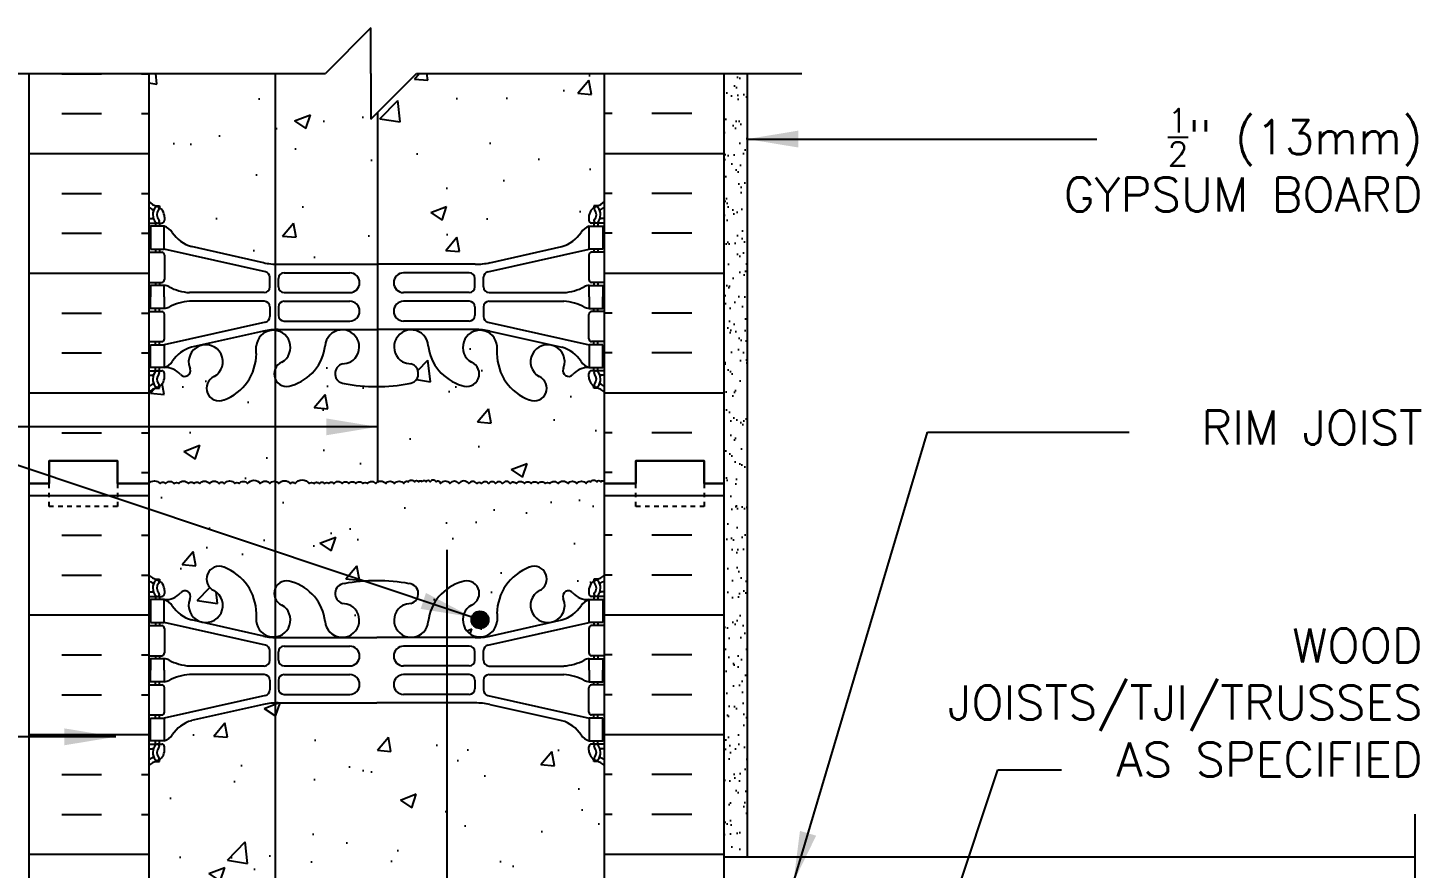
# Model space of a CAD drawing. Header units: inches. Extents: x 94.5 to 143.2, y -16.2 to 57.2.
# Drawn here: x 111.73 to 142.3, y 38.78 to 57.21 of the extents above; entities that cross this region are included whole.
import ezdxf

# ---------------------------------------------------------------- set-up
doc = ezdxf.new("R2010")
doc.units = ezdxf.units.IN
doc.header["$LTSCALE"] = 0.5
doc.header["$MEASUREMENT"] = 0
doc.linetypes.add('DASHED2', pattern=[0.375, 0.25, -0.125])
for name, color, linetype in [('HATCH', 12, 'Continuous'), ('line25', 2, 'Continuous'), ('LINE3', 3, 'Continuous'), ('LINE50', 5, 'Continuous'), ('LINE9', 9, 'Continuous'), ('TEXT', 4, 'Continuous'), ('Web_Edge', 9, 'Continuous')]:
    doc.layers.add(name, color=color, linetype=linetype)
doc.styles.add('DIM', font='romans.shx', dxfattribs={"width": 0.7})
doc.styles.add('ROMANS', font='romans.shx', dxfattribs={"height": 1.125})
doc.dimstyles.new('ext_12', dxfattribs={"dimscale": 12, "dimtxt": 0.09375, "dimasz": 0.09375, "dimexe": 0.09375, "dimexo": 0.0625, "dimgap": 0.0625, "dimtad": 1, "dimdec": 1, "dimzin": 3, "dimdsep": 46, "dimlunit": 4, "dimtxsty": 'DIM', "dimcen": 0.09, "dimdle": 0.09375, "dimclrt": 4, "dimadec": 0, "dimazin": 0, "dimtfac": 1, "dimtdec": 1, "dimtmove": 2, "dimatfit": 3, "dimfxl": 1, "dimfrac": 2, "dimtolj": 1, "dimtzin": 0, "dimarcsym": 0})

msp = doc.modelspace()

# ---------------------------------------------------------------- hatches: boundary and pattern name
at = {"layer": 'HATCH'}
h = msp.add_hatch(dxfattribs=at)
h.set_pattern_fill('AR-CONC', color=256, scale=0.5)
h.paths.add_polyline_path([(124.382, 56.213), (120.257, 56.213), (119.399, 55.355), (119.399, 52.025), (121.54, 52.025, 0.054974), (121.866, 52.061), (123.447, 52.414, 0.17445), (123.855, 52.71, -0.168672), (124.041, 52.859), (124.146, 52.859), (124.146, 52.929), (124.098, 52.929, -0.414214), (124.036, 52.992), (124.036, 53.059, -0.249069), (124.146, 53.266), (124.146, 53.308), (124.236, 53.308, 0.08841), (124.382, 53.405)])
h.paths.add_polyline_path([(119.399, 55.355), (119.257, 55.213), (119.257, 56.213), (119.257, 57.213), (118.257, 56.213), (117.152, 56.213), (117.152, 52.027, 0.011992), (117.224, 52.025), (119.399, 52.025)])
h.paths.add_polyline_path([(117.152, 56.213), (114.382, 56.213), (114.382, 53.405, 0.088416), (114.528, 53.308), (114.618, 53.308), (114.618, 53.266, -0.249069), (114.728, 53.059), (114.728, 52.992, -0.414214), (114.665, 52.929), (114.618, 52.929), (114.618, 52.859), (114.723, 52.859, -0.168672), (114.909, 52.71, 0.17445), (115.316, 52.414), (116.897, 52.061, 0.042954), (117.152, 52.027)])
h.paths.add_polyline_path([(117.152, 49.519, -0.193998), (117.152, 49.726), (117.152, 50.576, 0.421502), (116.741, 50.231), (116.741, 50.085, -0.316114), (116.032, 49.05, -1), (115.819, 49.561, 2.155404), (115.28, 49.755), (115.292, 49.734, -0.834375), (115.08, 49.608, 0.23174), (114.723, 49.759), (114.618, 49.759), (114.618, 49.689), (114.665, 49.689, -0.414214), (114.728, 49.627), (114.728, 49.559, -0.249069), (114.618, 49.352), (114.618, 49.31), (114.528, 49.31, 0.088416), (114.382, 49.213), (114.382, 47.213, -0.484838), (114.63, 47.213, -0.520567), (114.751, 47.213, -0.520567), (114.935, 47.213, -0.520567), (115.04, 47.213, -0.520567), (115.25, 47.213, -0.520567), (115.375, 47.213, -0.520567), (115.501, 47.213, -0.520567), (115.711, 47.213, -0.520567), (115.921, 47.213, -0.520567), (116.042, 47.213, -0.520567), (116.267, 47.213, -0.520567), (116.362, 47.213, -0.520567), (116.551, 47.213, -0.520567), (116.829, 47.213, -0.520567), (117.039, 47.213, -0.274273), (117.152, 47.264)])
h.paths.add_polyline_path([(124.382, 49.213, 0.08841), (124.236, 49.31), (124.146, 49.31), (124.146, 49.352, -0.249069), (124.036, 49.559), (124.036, 49.627, -0.414214), (124.098, 49.689), (124.146, 49.689), (124.146, 49.759), (124.041, 49.759, 0.231736), (123.683, 49.608, -0.8344), (123.471, 49.734), (123.483, 49.755, 2.155404), (122.944, 49.561, -1), (122.731, 49.05, -0.311223), (122.022, 50.066), (122.022, 50.231, 1.661382), (121.461, 49.878, -1), (121.248, 49.367, -0.307094), (120.509, 50.262, 1.604516), (119.95, 49.886, 0.055617), (120.13, 49.841, -0.843243), (120.095, 49.408, -0.046405), (119.399, 49.344), (119.399, 47.25, -0.398102), (119.58, 47.213, -0.520567), (119.774, 47.213, -0.520567), (119.979, 47.213, -0.520567), (120.078, 47.255, -0.520567), (120.209, 47.255, -0.520567), (120.299, 47.255, -0.520567), (120.382, 47.255, -0.520567), (120.465, 47.255, -0.520567), (120.554, 47.255, -0.520567), (120.685, 47.255, -0.520567), (120.785, 47.213, -0.520567), (120.989, 47.213, -0.520567), (121.183, 47.213, -0.520567), (121.404, 47.213, -0.520567), (121.582, 47.213, -0.520567), (121.682, 47.213, -0.520567), (121.839, 47.213, -0.520567), (121.991, 47.213, -0.520567), (122.138, 47.213, -0.520567), (122.317, 47.213, -0.272614), (122.382, 47.243, -0.272614), (122.447, 47.213, -0.520567), (122.625, 47.213, -0.520567), (122.772, 47.213, -0.520567), (122.924, 47.213, -0.520567), (123.081, 47.213, -0.520567), (123.181, 47.213, -0.520567), (123.36, 47.213, -0.520567), (123.58, 47.213, -0.520567), (123.774, 47.213, -0.520567), (123.979, 47.213, -0.520567), (124.078, 47.255, -0.520567), (124.209, 47.255, -0.520567), (124.299, 47.255, -0.520567), (124.382, 47.255)])
h.paths.add_polyline_path([(119.399, 49.344, -0.048684), (118.668, 49.408, -0.843243), (118.633, 49.841, 0.055617), (118.813, 49.886, 1.604516), (118.254, 50.262, -0.307094), (117.515, 49.367, -0.417911), (117.152, 49.519), (117.152, 47.264, -0.215522), (117.238, 47.213, -0.520567), (117.485, 47.213, -0.520567), (117.595, 47.213, -0.520567), (117.901, 47.213, -0.520567), (118.006, 47.213, -0.520567), (118.121, 47.213, -0.520567), (118.242, 47.213, -0.520567), (118.331, 47.213, -0.520567), (118.447, 47.213, -0.520567), (118.625, 47.213, -0.520567), (118.772, 47.213, -0.520567), (118.924, 47.213, -0.520567), (119.081, 47.213, -0.520567), (119.181, 47.213, -0.520567), (119.36, 47.213, -0.101442), (119.399, 47.25)])
h = msp.add_hatch(dxfattribs=at)
h.set_pattern_fill('INSUL', color=256, scale=7, style=0)
h.set_pattern_definition([(0, (-2811.78, -349.7963), (0, 2.625), []), (0, (-2811.78, -348.9213), (0, 2.625), [0.875, -0.875]), (0, (-2811.78, -348.0463), (0, 2.625), [0.875, -0.875])])
h.paths.add_polyline_path([(114.382, 56.213), (111.757, 56.213), (111.757, 47.213), (112.194, 47.213), (112.194, 47.713), (113.694, 47.713), (113.694, 47.213), (114.382, 47.213)])
h = msp.add_hatch(dxfattribs=at)
h.set_pattern_fill('INSUL', color=256, scale=7, style=0)
h.set_pattern_definition([(180, (3050.5432, -349.7963), (0, 2.625), []), (180, (3050.5432, -348.9213), (0, 2.625), [0.875, -0.875]), (180, (3050.5432, -348.0463), (0, 2.625), [0.875, -0.875])])
h.paths.add_polyline_path([(127.007, 56.213), (124.382, 56.213), (124.382, 47.213), (125.069, 47.213), (125.069, 47.713), (126.569, 47.713), (126.569, 47.213), (127.007, 47.213)])
h = msp.add_hatch(dxfattribs=at)
h.set_pattern_fill('AR-SAND', color=256, scale=0.25, style=0)
h.set_pattern_definition([(37.5, (69.70558, 9.959), (-0.0157483, 0.481706), [0, -0.38, 0, -0.425, 0, -0.40625]), (7.5, (69.7056, 9.959), (0.442444, 0.7055365), [0, -0.205, 0, -0.3425, 0, -0.13125]), (327.5, (69.39808, 9.959), (0.7785355, 0.0014148), [0, -0.125, 0, -0.45, 0, -0.5875]), (317.5, (69.3981, 9.959), (0.7515317, 0.219419), [0, -0.0625, 0, -0.295, 0, -0.3375])])
h.paths.add_polyline_path([(127.507, 56.213), (127.007, 56.213), (127.007, 39.026), (127.507, 39.026)])
h = msp.add_hatch(dxfattribs=at)
h.set_pattern_fill('INSUL', color=256, scale=7, style=0)
h.set_pattern_definition([(0, (-2811.78, -367.7963), (0, 2.625), []), (0, (-2811.78, -366.9213), (0, 2.625), [0.875, -0.875]), (0, (-2811.78, -366.0463), (0, 2.625), [0.875, -0.875])])
h.paths.add_polyline_path([(111.757, 29.213), (112.194, 29.213), (112.194, 29.713), (113.694, 29.713), (113.694, 29.213), (114.382, 29.213), (114.382, 47.213), (113.694, 47.213), (113.694, 47.713), (112.194, 47.713), (112.194, 47.213), (111.757, 47.213)])
h = msp.add_hatch(dxfattribs=at)
h.set_pattern_fill('INSUL', color=256, scale=7, style=0)
h.set_pattern_definition([(180, (3050.5432, -367.7963), (0, 2.625), []), (180, (3050.5432, -366.9213), (0, 2.625), [0.875, -0.875]), (180, (3050.5432, -366.0463), (0, 2.625), [0.875, -0.875])])
h.paths.add_polyline_path([(124.382, 37.213), (127.007, 37.213), (127.007, 47.213), (126.569, 47.213), (126.569, 47.713), (125.069, 47.713), (125.069, 47.213), (124.382, 47.213)])
h = msp.add_hatch(dxfattribs=at)
h.set_pattern_fill('AR-CONC', color=256, scale=0.5)
h.paths.add_polyline_path([(117.152, 47.264, 0.274273), (117.039, 47.213, 0.520567), (116.829, 47.213, 0.520567), (116.551, 47.213, 0.520567), (116.362, 47.213, 0.520567), (116.267, 47.213, 0.520567), (116.042, 47.213, 0.520567), (115.921, 47.213, 0.520567), (115.711, 47.213, 0.520567), (115.501, 47.213, 0.520567), (115.375, 47.213, 0.520567), (115.25, 47.213, 0.520567), (115.04, 47.213, 0.520567), (114.935, 47.213, 0.520567), (114.751, 47.213, 0.520567), (114.63, 47.213, 0.484838), (114.382, 47.213), (114.382, 45.213, 0.088416), (114.528, 45.116), (114.618, 45.116), (114.618, 45.074, -0.249069), (114.728, 44.867), (114.728, 44.8, -0.414214), (114.665, 44.737), (114.618, 44.737), (114.618, 44.667), (114.723, 44.667, 0.231736), (115.08, 44.818, -0.8344), (115.292, 44.692), (115.28, 44.671, 2.155404), (115.819, 44.866, -1), (116.032, 45.377, -0.311223), (116.741, 44.361), (116.741, 44.196, 0.421502), (117.152, 43.85), (117.152, 44.7, -0.193998), (117.152, 44.908)])
h.paths.add_polyline_path([(124.382, 47.213), (124.382, 47.255, 0.520567), (124.299, 47.255, 0.520567), (124.209, 47.255, 0.520567), (124.078, 47.255, 0.520567), (123.979, 47.213, 0.520567), (123.774, 47.213, 0.520567), (123.58, 47.213, 0.520567), (123.36, 47.213, 0.520567), (123.181, 47.213, 0.520567), (123.081, 47.213, 0.520567), (122.924, 47.213, 0.520567), (122.772, 47.213, 0.520567), (122.625, 47.213, 0.520567), (122.447, 47.213, 0.272614), (122.382, 47.243, 0.272614), (122.317, 47.213, 0.520567), (122.138, 47.213, 0.520567), (121.991, 47.213, 0.520567), (121.839, 47.213, 0.520567), (121.682, 47.213, 0.520567), (121.582, 47.213, 0.520567), (121.404, 47.213, 0.520567), (121.183, 47.213, 0.520567), (120.989, 47.213, 0.520567), (120.785, 47.213, 0.520567), (120.685, 47.255, 0.520567), (120.554, 47.255, 0.520567), (120.465, 47.255, 0.520567), (120.382, 47.255, 0.520567), (120.299, 47.255, 0.520567), (120.209, 47.255, 0.520567), (120.078, 47.255, 0.520567), (119.979, 47.213, 0.520567), (119.774, 47.213, 0.520567), (119.58, 47.213, 0.520567), (119.36, 47.213, 0.520567), (119.181, 47.213, 0.520567), (119.081, 47.213, 0.520567), (118.924, 47.213, 0.520567), (118.772, 47.213, 0.520567), (118.625, 47.213, 0.520567), (118.447, 47.213, 0.520567), (118.331, 47.213, 0.520567), (118.242, 47.213, 0.520567), (118.121, 47.213, 0.520567), (118.006, 47.213, 0.520567), (117.901, 47.213, 0.520567), (117.595, 47.213, 0.520567), (117.485, 47.213, 0.520567), (117.238, 47.213, 0.215522), (117.152, 47.264), (117.152, 44.908, -0.417911), (117.515, 45.06, -0.307094), (118.254, 44.164, 1.604516), (118.813, 44.54, 0.055617), (118.633, 44.586, -0.843243), (118.668, 45.018, -0.047544), (119.382, 45.083, -0.047544), (120.095, 45.018, -0.843243), (120.13, 44.586, 0.055617), (119.95, 44.54, 1.604516), (120.509, 44.164, -0.307094), (121.248, 45.06, -1), (121.461, 44.548, 1.661382), (122.022, 44.196), (122.022, 44.341, -0.316114), (122.731, 45.377, -1), (122.944, 44.866, 2.155404), (123.483, 44.671), (123.471, 44.692, -0.834375), (123.683, 44.818, 0.23174), (124.041, 44.667), (124.146, 44.667), (124.146, 44.737), (124.098, 44.737, -0.414214), (124.036, 44.8), (124.036, 44.867, -0.249069), (124.146, 45.074), (124.146, 45.116), (124.236, 45.116, 0.08841), (124.382, 45.213)])
h.paths.add_polyline_path([(121.836, 44.223, -1), (121.461, 44.223, -1)], flags=16)
h.paths.add_polyline_path([(117.152, 42.4, 0.042954), (116.897, 42.365), (115.316, 42.012, 0.17445), (114.909, 41.717, -0.168672), (114.723, 41.567), (114.618, 41.567), (114.618, 41.497), (114.665, 41.497, -0.414214), (114.728, 41.435), (114.728, 41.367, -0.249069), (114.618, 41.16), (114.618, 41.118), (114.528, 41.118, 0.088416), (114.382, 41.021), (114.382, 35.405, 0.088416), (114.528, 35.308), (114.618, 35.308), (114.618, 35.266, -0.249069), (114.728, 35.059), (114.728, 34.992, -0.414214), (114.665, 34.929), (114.618, 34.929), (114.618, 34.859), (114.723, 34.859, -0.168672), (114.909, 34.71, 0.17445), (115.316, 34.414), (116.897, 34.061, 0.042954), (117.152, 34.027)])
h.paths.add_polyline_path([(120.922, 42.401), (119.382, 42.401), (117.224, 42.401, 0.011992), (117.152, 42.4), (117.152, 34.027, 0.011992), (117.224, 34.025), (119.382, 34.025), (120.922, 34.025), (120.922, 35.088), (120.922, 37.213)])
h.paths.add_polyline_path([(124.382, 41.021, 0.08841), (124.236, 41.118), (124.146, 41.118), (124.146, 41.16, -0.249069), (124.036, 41.367), (124.036, 41.435, -0.414214), (124.098, 41.497), (124.146, 41.497), (124.146, 41.567), (124.041, 41.567, -0.168672), (123.855, 41.717, 0.17445), (123.447, 42.012), (121.866, 42.365, 0.054974), (121.54, 42.401), (120.922, 42.401), (120.922, 37.213), (120.922, 35.088), (120.922, 34.025), (121.54, 34.025, 0.054974), (121.866, 34.061), (123.447, 34.414, 0.17445), (123.855, 34.71, -0.168672), (124.041, 34.859), (124.146, 34.859), (124.146, 34.929), (124.098, 34.929, -0.414214), (124.036, 34.992), (124.036, 35.059, -0.028911), (124.037, 35.088), (121.507, 35.088), (121.007, 35.588), (121.007, 36.713), (121.507, 37.213), (124.382, 37.213)])
h.paths.add_polyline_path([(120.922, 31.529, -0.212789), (120.509, 32.262, 1.604516), (119.95, 31.886, 0.055617), (120.13, 31.841, -0.843243), (120.095, 31.408, -0.047544), (119.382, 31.344, -0.047544), (118.668, 31.408, -0.843243), (118.633, 31.841, 0.055617), (118.813, 31.886, 1.604516), (118.254, 32.262, -0.307094), (117.515, 31.367, -0.665895), (117.152, 31.726), (117.152, 32.576, 0.421502), (116.741, 32.231), (116.741, 32.085, -0.316114), (116.032, 31.05, -1), (115.819, 31.561, 2.155404), (115.28, 31.755), (115.292, 31.734, -0.834375), (115.08, 31.608, 0.23174), (114.723, 31.759), (114.618, 31.759), (114.618, 31.689), (114.665, 31.689, -0.414214), (114.728, 31.627), (114.728, 31.559, -0.249069), (114.618, 31.352), (114.618, 31.31), (114.528, 31.31, 0.088416), (114.382, 31.213), (114.382, 29.213), (114.382, 27.213, 0.088416), (114.528, 27.116), (114.618, 27.116), (114.618, 27.074, -0.249069), (114.728, 26.867), (114.728, 26.8, -0.414214), (114.665, 26.737), (114.618, 26.737), (114.618, 26.667), (114.723, 26.667, 0.231736), (115.08, 26.818, -0.8344), (115.292, 26.692), (115.28, 26.671, 2.155404), (115.819, 26.866, -1), (116.032, 27.377, -0.311223), (116.741, 26.361), (116.741, 26.196, 1.661382), (117.302, 26.548, -1), (117.515, 27.06, -0.307094), (118.254, 26.164, 1.604516), (118.813, 26.54, 0.055617), (118.633, 26.586, -0.843243), (118.668, 27.018, -0.047544), (119.382, 27.083, -0.047544), (120.095, 27.018, -0.843243), (120.13, 26.586, 0.055617), (119.95, 26.54, 1.604516), (120.509, 26.164, -0.212789), (120.922, 26.898)])
h.paths.add_polyline_path([(120.328, 26.219, -1), (119.953, 26.219, -1)], flags=16)
h.paths.add_polyline_path([(124.382, 29.213), (121.507, 29.213), (121.007, 29.713), (121.007, 30.838), (121.507, 31.338), (122.305, 31.338, -0.184932), (122.022, 32.066), (122.022, 32.231, 1.661382), (121.461, 31.878, -1), (121.248, 31.367, -0.08852), (120.922, 31.529), (120.922, 26.898, -0.08852), (121.248, 27.06, -1), (121.461, 26.548, 1.661382), (122.022, 26.196), (122.022, 26.341, -0.316114), (122.731, 27.377, -1), (122.944, 26.866, 2.155404), (123.483, 26.671), (123.471, 26.692, -0.834375), (123.683, 26.818, 0.23174), (124.041, 26.667), (124.146, 26.667), (124.146, 26.737), (124.098, 26.737, -0.414214), (124.036, 26.8), (124.036, 26.867, -0.249069), (124.146, 27.074), (124.146, 27.116), (124.236, 27.116, 0.08841), (124.382, 27.213)])
h.paths.add_polyline_path([(123.471, 31.734), (123.483, 31.755, 2.155404), (122.944, 31.561, -0.270238), (123.113, 31.338), (124.146, 31.338), (124.146, 31.352, -0.249069), (124.036, 31.559), (124.036, 31.627, -0.414214), (124.098, 31.689), (124.146, 31.689), (124.146, 31.759), (124.041, 31.759, 0.231736), (123.683, 31.608, -0.8344)], flags=17)
h.paths.add_polyline_path([(120.922, 24.401), (119.382, 24.401), (117.224, 24.401, 0.054974), (116.897, 24.365), (115.316, 24.012, 0.17445), (114.909, 23.717, -0.168672), (114.723, 23.567), (114.618, 23.567), (114.618, 23.497), (114.665, 23.497, -0.414214), (114.728, 23.435), (114.728, 23.367, -0.249069), (114.618, 23.16), (114.618, 23.118), (114.528, 23.118, 0.088416), (114.382, 23.021), (114.382, 17.405, 0.088416), (114.528, 17.308), (114.618, 17.308), (114.618, 17.266, -0.249069), (114.728, 17.059), (114.728, 16.992, -0.414214), (114.665, 16.929), (114.618, 16.929), (114.618, 16.859), (114.723, 16.859, -0.168672), (114.909, 16.71, 0.17445), (115.316, 16.414), (116.897, 16.061, 0.054974), (117.224, 16.025), (119.382, 16.025), (120.922, 16.025)])
h.paths.add_polyline_path([(124.382, 23.021, 0.08841), (124.236, 23.118), (124.146, 23.118), (124.146, 23.16, -0.249069), (124.036, 23.367), (124.036, 23.435, -0.414214), (124.098, 23.497), (124.146, 23.497), (124.146, 23.567), (124.041, 23.567, -0.168672), (123.855, 23.717, 0.17445), (123.447, 24.012), (121.866, 24.365, 0.054974), (121.54, 24.401), (120.922, 24.401), (120.922, 16.025), (121.54, 16.025, 0.054974), (121.866, 16.061), (123.447, 16.414, 0.17445), (123.855, 16.71, -0.168672), (124.041, 16.859), (124.146, 16.859), (124.146, 16.929), (124.098, 16.929, -0.414214), (124.036, 16.992), (124.036, 17.059, -0.249069), (124.146, 17.266), (124.146, 17.308), (124.236, 17.308, 0.08841), (124.382, 17.405)])
h.paths.add_polyline_path([(120.922, 13.529, -0.212789), (120.509, 14.262, 1.604516), (119.95, 13.886, 0.055617), (120.13, 13.841, -0.843243), (120.095, 13.408, -0.047544), (119.382, 13.344, -0.047544), (118.668, 13.408, -0.843243), (118.633, 13.841, 0.055617), (118.813, 13.886, 1.604516), (118.254, 14.262, -0.307094), (117.515, 13.367, -1), (117.302, 13.878, 1.661382), (116.741, 14.231), (116.741, 14.085, -0.316114), (116.032, 13.05, -1), (115.819, 13.561, 2.155404), (115.28, 13.755), (115.292, 13.734, -0.834375), (115.08, 13.608, 0.23174), (114.723, 13.759), (114.618, 13.759), (114.618, 13.689), (114.665, 13.689, -0.414214), (114.728, 13.627), (114.728, 13.559, -0.249069), (114.618, 13.352), (114.618, 13.31), (114.528, 13.31, 0.088416), (114.382, 13.213), (114.382, 11.213), (118.257, 11.213), (119.257, 12.213), (119.257, 11.213), (119.257, 10.213), (120.257, 11.213), (120.922, 11.213)])
h.paths.add_polyline_path([(124.382, 13.213, 0.08841), (124.236, 13.31), (124.146, 13.31), (124.146, 13.352, -0.249069), (124.036, 13.559), (124.036, 13.627, -0.414214), (124.098, 13.689), (124.146, 13.689), (124.146, 13.759), (124.041, 13.759, 0.231736), (123.683, 13.608, -0.8344), (123.471, 13.734), (123.483, 13.755, 2.155404), (122.944, 13.561, -1), (122.731, 13.05, -0.311223), (122.022, 14.066), (122.022, 14.231, 1.661382), (121.461, 13.878, -1), (121.248, 13.367, -0.08852), (120.922, 13.529), (120.922, 11.213), (124.382, 11.213)])
at = {"layer": 'LINE3'}
msp.add_hatch(color=256, dxfattribs=at).paths.add_polyline_path([(121.461, 44.223, 1), (121.836, 44.223, 1)])

# ---------------------------------------------------------------- linework, layer by layer
at = {"layer": 'HATCH'}
for points in [[(114.382, 47.213, -0.484838), (114.63, 47.213, -0.520567), (114.751, 47.213, -0.520567), (114.935, 47.213, -0.520567), (115.04, 47.213, -0.520567), (115.25, 47.213, -0.520567), (115.375, 47.213, -0.520567), (115.501, 47.213, -0.520567), (115.711, 47.213, -0.520567), (115.921, 47.213, -0.520567), (116.042, 47.213, -0.520567), (116.267, 47.213, -0.520567), (116.362, 47.213, -0.520567), (116.551, 47.213, -0.520567), (116.829, 47.213, -0.520567), (117.039, 47.213, -0.520567), (117.238, 47.213, -0.520567), (117.485, 47.213, -0.520567), (117.595, 47.213, -0.520567), (117.901, 47.213, -0.520567), (118.006, 47.213, -0.520567), (118.121, 47.213, -0.520567), (118.242, 47.213, -0.520567), (118.331, 47.213, -0.520567), (118.447, 47.213, -0.520567), (118.625, 47.213, -0.520567), (118.772, 47.213, -0.520567), (118.924, 47.213, -0.520567), (119.081, 47.213, -0.520567), (119.181, 47.213, -0.520567), (119.36, 47.213, -0.520567), (119.58, 47.213, -0.520567), (119.774, 47.213, -0.520567), (119.979, 47.213, -0.520567), (120.078, 47.255, -0.520567), (120.209, 47.255, -0.520567), (120.299, 47.255, -0.520567), (120.382, 47.255)], [(122.382, 47.243, 0.272614), (122.317, 47.213, 0.520567), (122.138, 47.213, 0.520567), (121.991, 47.213, 0.520567), (121.839, 47.213, 0.520567), (121.682, 47.213, 0.520567), (121.582, 47.213, 0.520567), (121.404, 47.213, 0.520567), (121.183, 47.213, 0.520567), (120.989, 47.213, 0.520567), (120.785, 47.213, 0.520567), (120.685, 47.255, 0.520567), (120.554, 47.255, 0.520567), (120.465, 47.255, 0.520567), (120.382, 47.255)], [(122.382, 47.243, -0.272614), (122.447, 47.213, -0.520567), (122.625, 47.213, -0.520567), (122.772, 47.213, -0.520567), (122.924, 47.213, -0.520567), (123.081, 47.213, -0.520567), (123.181, 47.213, -0.520567), (123.36, 47.213, -0.520567), (123.58, 47.213, -0.520567), (123.774, 47.213, -0.520567), (123.979, 47.213, -0.520567), (124.078, 47.255, -0.520567), (124.209, 47.255, -0.520567), (124.299, 47.255, -0.520567), (124.382, 47.255)]]:
    msp.add_lwpolyline(points, format="xyb", dxfattribs=at)
at = {"layer": 'line25'}
for p, q in [((114.382, 56.213), (114.382, 47.213)), ((124.382, 47.213), (124.382, 56.213)), ((114.382, 47.213), (114.382, 29.213)), ((124.382, 23.588), (124.382, 47.213))]:
    msp.add_line(p, q, dxfattribs=at)
at = {"layer": 'LINE3'}
for p, q in [((117.152, 56.213), (117.152, 30.069)), ((119.399, 55.355), (119.399, 47.25))]:
    msp.add_line(p, q, dxfattribs=at)
msp.add_lwpolyline([(120.922, 45.761), (120.922, 37.213), (120.922, 35.088), (120.922, 11.213)], dxfattribs=at)
msp.add_circle((121.648, 44.223), 0.188, dxfattribs=at)
at = {"layer": 'LINE50'}
for p, q in [((111.757, 47.213), (111.757, 56.213)), ((127.007, 47.213), (127.007, 56.213)), ((111.757, 29.213), (111.757, 47.213)), ((127.007, 29.213), (127.007, 47.213))]:
    msp.add_line(p, q, dxfattribs=at)
for points in [[(111.757, 47.213), (112.194, 47.213), (112.194, 47.713), (113.694, 47.713), (113.694, 47.213), (114.382, 47.213)], [(114.382, 47.213), (113.694, 47.213), (113.694, 47.713), (112.194, 47.713), (112.194, 47.213), (111.757, 47.213)], [(127.007, 47.213), (126.569, 47.213), (126.569, 47.713), (125.069, 47.713), (125.069, 47.213), (124.382, 47.213)], [(124.382, 47.213), (125.069, 47.213), (125.069, 47.713), (126.569, 47.713), (126.569, 47.213), (127.007, 47.213)]]:
    msp.add_lwpolyline(points, dxfattribs=at)
at = {"layer": 'LINE9'}
for p, q in [((119.257, 57.213), (118.257, 56.213)), ((119.257, 56.213), (119.257, 57.213)), ((109.439, 56.213), (118.257, 56.213)), ((119.257, 55.213), (120.257, 56.213)), ((119.257, 56.213), (119.257, 55.213)), ((120.257, 56.213), (128.708, 56.213)), ((127.507, 56.213), (127.507, 39.026)), ((127.007, 39.026), (142.157, 39.026))]:
    msp.add_line(p, q, dxfattribs=at)
at = {"layer": 'LINE9', "linetype": 'DASHED2', "ltscale": 0.15}
for points in [[(113.694, 47.213), (113.694, 47.213), (113.694, 46.713), (112.194, 46.713), (112.194, 47.213), (112.194, 47.213)], [(126.569, 47.213), (126.569, 47.213), (126.569, 46.713), (125.069, 46.713), (125.069, 47.213), (125.069, 47.213)]]:
    msp.add_lwpolyline(points, dxfattribs=at)
at = {"layer": 'LINE9'}
msp.add_lwpolyline([(142.157, 39.963), (142.157, 37.596)], dxfattribs=at)
at = {"layer": 'Web_Edge'}
for p, q in [((114.528, 53.308), (114.618, 53.308)), ((114.618, 53.308), (114.618, 53.266)), ((124.236, 53.308), (124.146, 53.308)), ((124.146, 53.308), (124.146, 53.266)), ((114.382, 53.029), (114.459, 53.029)), ((114.382, 52.929), (114.665, 52.929)), ((114.528, 52.929), (114.528, 52.859)), ((114.618, 52.929), (114.618, 52.859)), ((114.728, 53.059), (114.728, 52.992)), ((124.036, 53.059), (124.036, 52.992)), ((124.382, 52.929), (124.098, 52.929)), ((124.146, 52.929), (124.146, 52.859)), ((124.236, 52.929), (124.236, 52.859)), ((124.382, 53.029), (124.304, 53.029)), ((114.382, 52.289), (114.665, 52.289)), ((114.528, 52.359), (114.528, 52.289)), ((114.618, 52.359), (114.618, 52.289)), ((116.94, 51.863), (114.723, 52.359)), ((116.897, 52.061), (115.316, 52.414)), ((121.823, 51.863), (124.041, 52.359)), ((121.866, 52.061), (123.447, 52.414)), ((124.382, 52.289), (124.098, 52.289)), ((124.146, 52.359), (124.146, 52.289)), ((124.236, 52.359), (124.236, 52.289)), ((114.728, 52.227), (114.728, 51.692)), ((117.224, 52.025), (119.382, 52.025)), ((121.54, 52.025), (119.382, 52.025)), ((124.036, 52.227), (124.036, 51.692)), ((117.038, 51.528), (117.038, 51.741)), ((117.225, 51.529), (117.225, 51.713)), ((117.35, 51.838), (118.79, 51.838)), ((121.413, 51.838), (119.973, 51.838)), ((121.538, 51.529), (121.538, 51.713)), ((121.725, 51.528), (121.725, 51.741)), ((114.382, 51.629), (114.665, 51.629)), ((114.528, 51.629), (114.528, 51.559)), ((114.618, 51.629), (114.618, 51.559)), ((116.913, 51.403), (115.275, 51.403)), ((117.35, 51.404), (118.79, 51.404)), ((121.413, 51.404), (119.973, 51.404)), ((121.85, 51.403), (123.488, 51.403)), ((124.382, 51.629), (124.098, 51.629)), ((124.146, 51.629), (124.146, 51.559)), ((124.236, 51.629), (124.236, 51.559)), ((114.528, 50.989), (114.528, 51.059)), ((114.618, 50.989), (114.618, 51.059)), ((116.913, 51.215), (115.275, 51.215)), ((117.038, 51.09), (117.038, 50.878)), ((117.225, 51.089), (117.225, 50.905)), ((117.35, 51.214), (118.79, 51.214)), ((121.413, 51.214), (119.973, 51.214)), ((121.538, 51.089), (121.538, 50.905)), ((121.725, 51.09), (121.725, 50.878)), ((121.85, 51.215), (123.488, 51.215)), ((124.146, 50.989), (124.146, 51.059)), ((124.236, 50.989), (124.236, 51.059)), ((114.382, 50.989), (114.665, 50.989)), ((116.94, 50.756), (114.723, 50.259)), ((114.728, 50.392), (114.728, 50.927)), ((117.35, 50.78), (118.79, 50.78)), ((121.413, 50.78), (119.973, 50.78)), ((121.823, 50.756), (124.041, 50.259)), ((124.036, 50.392), (124.036, 50.927)), ((124.382, 50.989), (124.098, 50.989)), ((116.897, 50.558), (115.316, 50.205)), ((117.224, 50.594), (119.382, 50.594)), ((121.54, 50.594), (119.382, 50.594)), ((121.866, 50.558), (123.447, 50.205)), ((114.382, 50.329), (114.665, 50.329)), ((114.528, 50.259), (114.528, 50.329)), ((114.618, 50.259), (114.618, 50.329)), ((116.741, 50.066), (116.741, 50.231)), ((122.022, 50.066), (122.022, 50.231)), ((124.382, 50.329), (124.098, 50.329)), ((124.146, 50.259), (124.146, 50.329)), ((124.236, 50.259), (124.236, 50.329)), ((114.382, 49.689), (114.665, 49.689)), ((114.382, 49.589), (114.459, 49.589)), ((114.528, 49.689), (114.528, 49.759)), ((114.618, 49.689), (114.618, 49.759)), ((114.728, 49.559), (114.728, 49.627)), ((115.28, 49.755), (115.292, 49.734)), ((123.483, 49.755), (123.471, 49.734)), ((124.036, 49.559), (124.036, 49.627)), ((124.382, 49.689), (124.098, 49.689)), ((124.146, 49.689), (124.146, 49.759)), ((124.236, 49.689), (124.236, 49.759)), ((124.382, 49.589), (124.304, 49.589)), ((114.528, 49.31), (114.618, 49.31)), ((114.618, 49.31), (114.618, 49.352)), ((124.146, 49.31), (124.146, 49.352)), ((124.236, 49.31), (124.146, 49.31)), ((114.528, 45.116), (114.618, 45.116)), ((114.618, 45.116), (114.618, 45.074)), ((124.236, 45.116), (124.146, 45.116)), ((124.146, 45.116), (124.146, 45.074)), ((114.382, 44.837), (114.459, 44.837)), ((114.382, 44.737), (114.665, 44.737)), ((114.528, 44.737), (114.528, 44.667)), ((114.618, 44.737), (114.618, 44.667)), ((114.728, 44.867), (114.728, 44.8)), ((115.28, 44.671), (115.292, 44.692)), ((123.483, 44.671), (123.471, 44.692)), ((124.036, 44.867), (124.036, 44.8)), ((124.382, 44.737), (124.098, 44.737)), ((124.146, 44.737), (124.146, 44.667)), ((124.236, 44.737), (124.236, 44.667)), ((124.382, 44.837), (124.304, 44.837)), ((116.741, 44.361), (116.741, 44.196)), ((122.022, 44.361), (122.022, 44.196)), ((114.382, 44.097), (114.665, 44.097)), ((114.528, 44.167), (114.528, 44.097)), ((114.618, 44.167), (114.618, 44.097)), ((116.94, 43.67), (114.723, 44.167)), ((114.728, 44.035), (114.728, 43.5)), ((116.897, 43.869), (115.316, 44.222)), ((121.823, 43.67), (124.041, 44.167)), ((121.866, 43.869), (123.447, 44.222)), ((124.036, 44.035), (124.036, 43.5)), ((124.382, 44.097), (124.098, 44.097)), ((124.146, 44.167), (124.146, 44.097)), ((124.236, 44.167), (124.236, 44.097)), ((117.224, 43.833), (119.382, 43.833)), ((121.54, 43.833), (119.382, 43.833)), ((114.382, 43.437), (114.665, 43.437)), ((114.528, 43.437), (114.528, 43.367)), ((114.618, 43.437), (114.618, 43.367)), ((117.038, 43.336), (117.038, 43.548)), ((117.225, 43.337), (117.225, 43.521)), ((117.35, 43.646), (118.79, 43.646)), ((121.413, 43.646), (119.973, 43.646)), ((121.538, 43.337), (121.538, 43.521)), ((121.725, 43.336), (121.725, 43.548)), ((124.382, 43.437), (124.098, 43.437)), ((124.146, 43.437), (124.146, 43.367)), ((124.236, 43.437), (124.236, 43.367)), ((116.913, 43.211), (115.275, 43.211)), ((117.35, 43.212), (118.79, 43.212)), ((121.413, 43.212), (119.973, 43.212)), ((121.85, 43.211), (123.488, 43.211)), ((114.382, 42.797), (114.665, 42.797)), ((114.528, 42.797), (114.528, 42.867)), ((114.618, 42.797), (114.618, 42.867)), ((116.913, 43.023), (115.275, 43.023)), ((117.038, 42.898), (117.038, 42.686)), ((117.225, 42.897), (117.225, 42.713)), ((117.35, 43.022), (118.79, 43.022)), ((121.413, 43.022), (119.973, 43.022)), ((121.538, 42.897), (121.538, 42.713)), ((121.725, 42.898), (121.725, 42.686)), ((121.85, 43.023), (123.488, 43.023)), ((124.382, 42.797), (124.098, 42.797)), ((124.146, 42.797), (124.146, 42.867)), ((124.236, 42.797), (124.236, 42.867)), ((116.94, 42.564), (114.723, 42.067)), ((114.728, 42.2), (114.728, 42.735)), ((117.35, 42.588), (118.79, 42.588)), ((121.413, 42.588), (119.973, 42.588)), ((121.823, 42.564), (124.041, 42.067)), ((124.036, 42.2), (124.036, 42.735)), ((116.897, 42.365), (115.316, 42.012)), ((117.224, 42.401), (119.382, 42.401)), ((121.54, 42.401), (119.382, 42.401)), ((121.866, 42.365), (123.447, 42.012)), ((114.382, 42.137), (114.665, 42.137)), ((114.528, 42.067), (114.528, 42.137)), ((114.618, 42.067), (114.618, 42.137)), ((124.382, 42.137), (124.098, 42.137)), ((124.146, 42.067), (124.146, 42.137)), ((124.236, 42.067), (124.236, 42.137)), ((114.382, 41.497), (114.665, 41.497)), ((114.382, 41.397), (114.459, 41.397)), ((114.528, 41.497), (114.528, 41.567)), ((114.618, 41.497), (114.618, 41.567)), ((114.728, 41.367), (114.728, 41.435)), ((124.036, 41.367), (124.036, 41.435)), ((124.382, 41.497), (124.098, 41.497)), ((124.146, 41.497), (124.146, 41.567)), ((124.236, 41.497), (124.236, 41.567)), ((124.382, 41.397), (124.304, 41.397)), ((114.528, 41.118), (114.618, 41.118)), ((114.618, 41.118), (114.618, 41.16)), ((124.146, 41.118), (124.146, 41.16)), ((124.236, 41.118), (124.146, 41.118))]:
    msp.add_line(p, q, dxfattribs=at)
for points in [[(114.423, 52.359), (114.723, 52.359), (114.723, 52.859), (114.423, 52.859)], [(124.341, 52.359), (124.041, 52.359), (124.041, 52.859), (124.341, 52.859)], [(114.423, 50.259), (114.723, 50.259), (114.723, 49.759), (114.423, 49.759)], [(124.341, 50.259), (124.041, 50.259), (124.041, 49.759), (124.341, 49.759)], [(114.423, 44.167), (114.723, 44.167), (114.723, 44.667), (114.423, 44.667)], [(124.341, 44.167), (124.041, 44.167), (124.041, 44.667), (124.341, 44.667)], [(114.423, 42.067), (114.723, 42.067), (114.723, 41.567), (114.423, 41.567)], [(124.341, 42.067), (124.041, 42.067), (124.041, 41.567), (124.341, 41.567)]]:
    msp.add_lwpolyline(points, close=True, dxfattribs=at)
for points in [[(114.723, 51.309), (114.723, 51.559), (114.423, 51.559), (114.423, 51.309)], [(124.041, 51.309), (124.041, 51.559), (124.341, 51.559), (124.341, 51.309)], [(114.723, 51.309), (114.723, 51.059), (114.423, 51.059), (114.423, 51.309)], [(124.041, 51.309), (124.041, 51.059), (124.341, 51.059), (124.341, 51.309)], [(114.723, 43.117), (114.723, 43.367), (114.423, 43.367), (114.423, 43.117)], [(114.723, 43.117), (114.723, 42.867), (114.423, 42.867), (114.423, 43.117)], [(124.041, 43.117), (124.041, 43.367), (124.341, 43.367), (124.341, 43.117)], [(124.041, 43.117), (124.041, 42.867), (124.341, 42.867), (124.341, 43.117)]]:
    msp.add_lwpolyline(points, dxfattribs=at)
for centre, radius, start, end in [((114.728, 53.766), 0.5, 226.2109, 250.5288), ((114.728, 53.766), 0.6, 234.7832, 245.0748), ((114.721, 53.114), 0.25, 140.1145, 222.4609), ((114.465, 53.203), 0.021, 343.464, 63.9957), ((114.564, 53.245), 0.045, 321.448, 139.1879), ((114.478, 53.059), 0.25, 0, 70.5288), ((114.721, 53.114), 0.16, 140.0001, 222.4609), ((124.286, 53.059), 0.25, 109.4712, 180), ((124.2, 53.245), 0.045, 40.8121, 218.552), ((124.042, 53.114), 0.16, 317.5391, 39.9999), ((124.036, 53.766), 0.5, 289.4712, 313.7878), ((124.042, 53.114), 0.25, 317.5391, 39.8855), ((124.298, 53.203), 0.021, 116.0043, 196.536), ((124.036, 53.766), 0.6, 294.9252, 305.2158), ((114.46, 53.049), 0.0196, 269.4032, 15.4901), ((114.57, 52.976), 0.045, 222.4609, 42.4609), ((114.665, 52.992), 0.0625, 270, 0), ((124.098, 52.992), 0.0625, 180, 270), ((124.193, 52.976), 0.045, 137.5391, 317.5391), ((124.304, 53.049), 0.0196, 164.5099, 270.5968), ((114.6, 52.517), 0.364, 34.9775, 70.3387), ((115.523, 53.128), 0.743, 212.7919, 253.8107), ((123.24, 53.128), 0.743, 286.1893, 327.2081), ((124.163, 52.517), 0.364, 109.6613, 145.0225), ((114.665, 52.227), 0.0625, 0, 90), ((124.098, 52.227), 0.0625, 90, 180), ((117.224, 53.525), 1.5, 257.4135, 270), ((121.54, 53.525), 1.5, 270, 282.5865), ((114.665, 51.692), 0.0625, 270, 0), ((116.913, 51.741), 0.125, 0, 77.3767), ((117.35, 51.713), 0.125, 90, 180), ((118.79, 51.621), 0.217, 270, 90), ((119.973, 51.621), 0.217, 90, 270), ((121.413, 51.713), 0.125, 0, 90), ((121.85, 51.741), 0.125, 102.6233, 180), ((124.098, 51.692), 0.0625, 180, 270), ((114.718, 51.341), 0.219, 60.4937, 88.92), ((115.364, 52.57), 1.17, 242.6365, 265.6505), ((116.913, 51.528), 0.125, 270, 0), ((117.35, 51.529), 0.125, 180, 270), ((121.413, 51.529), 0.125, 270, 360), ((121.85, 51.528), 0.125, 180, 270), ((123.399, 52.57), 1.17, 274.3495, 297.3635), ((124.045, 51.341), 0.219, 91.08, 119.5063), ((114.718, 51.278), 0.219, 271.08, 299.5063), ((115.364, 50.048), 1.17, 94.3495, 117.3635), ((116.913, 51.09), 0.125, 0, 90), ((117.35, 51.089), 0.125, 90, 180), ((118.79, 50.997), 0.217, 270, 90), ((119.973, 50.997), 0.217, 90, 270), ((121.413, 51.089), 0.125, 0, 90), ((121.85, 51.09), 0.125, 90, 180), ((123.399, 50.048), 1.17, 62.6365, 85.6505), ((124.045, 51.278), 0.219, 240.4937, 268.92), ((114.665, 50.927), 0.0625, 0, 90), ((116.913, 50.878), 0.125, 282.6233, 0), ((117.35, 50.905), 0.125, 180, 270), ((121.413, 50.905), 0.125, 270, 0), ((121.85, 50.878), 0.125, 180, 257.3767), ((124.098, 50.927), 0.0625, 90, 180), ((117.115, 50.203), 0.375, 299.9315, 175.7552), ((117.224, 49.094), 1.5, 90, 102.5865), ((118.626, 50.211), 0.375, 299.9315, 175.7552), ((120.138, 50.211), 0.375, 4.2448, 240.0685), ((121.648, 50.203), 0.375, 4.2448, 240.0685), ((121.54, 49.094), 1.5, 77.4135, 90), ((114.665, 50.392), 0.0625, 270, 0), ((115.523, 49.491), 0.743, 106.1893, 147.2081), ((115.632, 49.886), 0.375, 299.9315, 200.3757), ((117.225, 50.359), 1.034, 286.3365, 353.3331), ((121.539, 50.359), 1.034, 186.6669, 253.6635), ((123.132, 49.886), 0.375, 339.6243, 240.0685), ((123.24, 49.491), 0.743, 32.7919, 73.8107), ((124.098, 50.392), 0.0625, 180, 270), ((114.6, 50.102), 0.364, 289.6613, 325.0225), ((115.65, 50.072), 1.092, 290.5175, 359.6668), ((117.409, 49.622), 0.277, 112.68, 292.68), ((118.688, 49.628), 0.22, 104.2604, 264.8165), ((118.519, 50.667), 0.834, 277.8937, 290.6271), ((120.244, 50.667), 0.834, 249.3729, 262.1063), ((120.076, 49.628), 0.22, 275.1835, 75.7396), ((121.355, 49.622), 0.277, 247.32, 67.32), ((123.113, 50.072), 1.092, 180.3332, 249.4825), ((124.163, 50.102), 0.364, 214.9775, 250.3387), ((114.46, 49.57), 0.0196, 344.5099, 90.5968), ((114.721, 49.505), 0.25, 137.5391, 219.8855), ((114.57, 49.643), 0.045, 317.5391, 137.5391), ((114.721, 49.505), 0.16, 137.5391, 219.9999), ((114.478, 49.559), 0.25, 289.4712, 360), ((114.665, 49.627), 0.0625, 360, 90), ((114.747, 49.319), 0.441, 41.0127, 93.2024), ((115.175, 49.69), 0.125, 221.0127, 20.3757), ((115.925, 49.305), 0.277, 112.68, 292.68), ((122.838, 49.305), 0.277, 247.32, 67.32), ((123.589, 49.69), 0.125, 159.6243, 318.9873), ((124.016, 49.319), 0.441, 86.7976, 138.9873), ((124.098, 49.627), 0.0625, 90, 180), ((124.286, 49.559), 0.25, 180, 250.5288), ((124.193, 49.643), 0.045, 42.4609, 222.4609), ((124.042, 49.505), 0.16, 320.0001, 42.4609), ((124.042, 49.505), 0.25, 320.1145, 42.4609), ((124.304, 49.57), 0.0196, 89.4032, 195.4901), ((114.728, 48.852), 0.6, 114.9252, 125.2168), ((114.728, 48.852), 0.5, 109.4712, 133.7891), ((114.465, 49.415), 0.021, 296.0043, 16.536), ((114.564, 49.374), 0.045, 220.8121, 38.552), ((119.364, 53.121), 3.777, 259.3725, 270.2606), ((119.399, 53.121), 3.777, 269.7394, 280.6275), ((124.2, 49.374), 0.045, 141.448, 319.1879), ((124.036, 48.852), 0.5, 46.2122, 70.5288), ((124.298, 49.415), 0.021, 163.464, 243.9957), ((124.036, 48.852), 0.6, 54.7832, 65.0748), ((115.925, 45.121), 0.277, 67.32, 247.32), ((115.65, 44.354), 1.092, 0.3332, 69.4825), ((123.113, 44.354), 1.092, 110.5175, 179.6668), ((122.838, 45.121), 0.277, 292.68, 112.68), ((114.728, 45.574), 0.5, 226.2109, 250.5288), ((114.728, 45.574), 0.6, 234.7832, 245.0748), ((114.721, 44.922), 0.25, 140.1145, 222.4609), ((114.465, 45.011), 0.021, 343.464, 63.9957), ((114.564, 45.052), 0.045, 321.448, 139.1879), ((114.478, 44.867), 0.25, 0, 70.5288), ((114.721, 44.922), 0.16, 140.0001, 222.4609), ((117.409, 44.804), 0.277, 67.32, 247.32), ((117.225, 44.067), 1.034, 6.6669, 73.6635), ((118.688, 44.799), 0.22, 95.1835, 255.7396), ((119.364, 41.305), 3.777, 89.7394, 100.6275), ((119.399, 41.305), 3.777, 79.3725, 90.2606), ((120.076, 44.799), 0.22, 284.2604, 84.8165), ((121.539, 44.067), 1.034, 106.3365, 173.3331), ((121.355, 44.804), 0.277, 292.68, 112.68), ((124.286, 44.867), 0.25, 109.4712, 180), ((124.2, 45.052), 0.045, 40.8121, 218.552), ((124.042, 44.922), 0.16, 317.5391, 39.9999), ((124.036, 45.574), 0.5, 289.4712, 313.7878), ((124.042, 44.922), 0.25, 317.5391, 39.8855), ((124.298, 45.011), 0.021, 116.0043, 196.536), ((124.036, 45.574), 0.6, 294.9252, 305.2168), ((114.46, 44.857), 0.0196, 269.4032, 15.4901), ((114.57, 44.783), 0.045, 222.4609, 42.4609), ((114.665, 44.8), 0.0625, 270, 0), ((114.747, 45.108), 0.441, 266.7976, 318.9873), ((114.6, 44.324), 0.364, 34.9775, 70.3387), ((115.175, 44.736), 0.125, 339.6243, 138.9873), ((115.632, 44.541), 0.375, 159.6243, 60.0685), ((123.132, 44.541), 0.375, 119.9315, 20.3757), ((123.589, 44.736), 0.125, 41.0127, 200.3757), ((124.016, 45.108), 0.441, 221.0127, 273.2024), ((124.163, 44.324), 0.364, 109.6613, 145.0225), ((124.098, 44.8), 0.0625, 180, 270), ((124.193, 44.783), 0.045, 137.5391, 317.5391), ((124.304, 44.857), 0.0196, 164.5099, 270.5968), ((115.523, 44.936), 0.743, 212.7919, 253.8107), ((117.115, 44.223), 0.375, 184.2448, 60.0685), ((118.626, 44.215), 0.375, 184.2448, 60.0685), ((118.519, 43.759), 0.834, 69.3729, 82.1063), ((120.138, 44.215), 0.375, 119.9315, 355.7552), ((120.244, 43.759), 0.834, 97.8937, 110.6271), ((121.648, 44.223), 0.375, 119.9315, 355.7552), ((123.24, 44.936), 0.743, 286.1893, 327.2081), ((114.665, 44.035), 0.0625, 0, 90), ((124.098, 44.035), 0.0625, 90, 180), ((117.224, 45.333), 1.5, 257.4135, 270), ((121.54, 45.333), 1.5, 270, 282.5865), ((114.665, 43.5), 0.0625, 270, 0), ((116.913, 43.548), 0.125, 0, 77.3767), ((117.35, 43.521), 0.125, 90, 180), ((118.79, 43.429), 0.217, 270, 90), ((119.973, 43.429), 0.217, 90, 270), ((121.413, 43.521), 0.125, 0, 90), ((121.85, 43.548), 0.125, 102.6233, 180), ((124.098, 43.5), 0.0625, 180, 270), ((114.718, 43.148), 0.219, 60.4937, 88.92), ((115.364, 44.378), 1.17, 242.6365, 265.6505), ((116.913, 43.336), 0.125, 270, 0), ((117.35, 43.337), 0.125, 180, 270), ((121.413, 43.337), 0.125, 270, 360), ((121.85, 43.336), 0.125, 180, 270), ((123.399, 44.378), 1.17, 274.3495, 297.3635), ((124.045, 43.148), 0.219, 91.08, 119.5063), ((114.665, 42.735), 0.0625, 0, 90), ((114.718, 43.086), 0.219, 271.08, 299.5063), ((115.364, 41.856), 1.17, 94.3495, 117.3635), ((116.913, 42.898), 0.125, 0, 90), ((117.35, 42.897), 0.125, 90, 180), ((118.79, 42.805), 0.217, 270, 90), ((119.973, 42.805), 0.217, 90, 270), ((121.413, 42.897), 0.125, 0, 90), ((121.85, 42.898), 0.125, 90, 180), ((123.399, 41.856), 1.17, 62.6365, 85.6505), ((124.045, 43.086), 0.219, 240.4937, 268.92), ((124.098, 42.735), 0.0625, 90, 180), ((116.913, 42.686), 0.125, 282.6233, 0), ((117.35, 42.713), 0.125, 180, 270), ((121.413, 42.713), 0.125, 270, 0), ((121.85, 42.686), 0.125, 180, 257.3767), ((114.665, 42.2), 0.0625, 270, 0), ((117.224, 40.901), 1.5, 90, 102.5865), ((121.54, 40.901), 1.5, 77.4135, 90), ((124.098, 42.2), 0.0625, 180, 270), ((115.523, 41.298), 0.743, 106.1893, 147.2081), ((123.24, 41.298), 0.743, 32.7919, 73.8107), ((114.6, 41.91), 0.364, 289.6613, 325.0225), ((124.163, 41.91), 0.364, 214.9775, 250.3387), ((114.46, 41.377), 0.0196, 344.5099, 90.5968), ((114.721, 41.312), 0.25, 137.5391, 219.8855), ((114.57, 41.451), 0.045, 317.5391, 137.5391), ((114.721, 41.312), 0.16, 137.5391, 219.9999), ((114.478, 41.367), 0.25, 289.4712, 360), ((114.665, 41.435), 0.0625, 360, 90), ((124.098, 41.435), 0.0625, 90, 180), ((124.286, 41.367), 0.25, 180, 250.5288), ((124.193, 41.451), 0.045, 42.4609, 222.4609), ((124.042, 41.312), 0.16, 320.0001, 42.4609), ((124.042, 41.312), 0.25, 320.1145, 42.4609), ((124.304, 41.377), 0.0196, 89.4032, 195.4901), ((114.728, 40.66), 0.6, 114.9252, 125.2168), ((114.728, 40.66), 0.5, 109.4712, 133.7891), ((114.465, 41.223), 0.021, 296.0043, 16.536), ((114.564, 41.182), 0.045, 220.8121, 38.552), ((124.2, 41.182), 0.045, 141.448, 319.1879), ((124.036, 40.66), 0.5, 46.2122, 70.5288), ((124.298, 41.223), 0.021, 163.464, 243.9957), ((124.036, 40.66), 0.6, 54.7842, 65.0748)]:
    msp.add_arc(centre, radius, start, end, dxfattribs=at)
for points in [[(117.225, 51.534), (117.225, 51.708)], [(121.538, 51.534), (121.538, 51.708)], [(117.225, 51.084), (117.225, 50.91)], [(121.538, 51.084), (121.538, 50.91)], [(117.225, 43.342), (117.225, 43.516)], [(121.538, 43.342), (121.538, 43.516)], [(117.225, 42.892), (117.225, 42.718)], [(121.538, 42.892), (121.538, 42.718)]]:
    msp.add_open_spline(points, degree=1, dxfattribs=at)

# ---------------------------------------------------------------- texts
at = {"layer": 'TEXT', "char_height": 0.75, "attachment_point": 6, "style": 'ROMANS'}
for s, insert, width in [('\\A1;{\\H0.7x;\\S1/2;}" (13mm) GYPSUM BOARD', (142.328, 54.313), 9.90679), ('RIM JOIST', (142.328, 48.444), 11.43486), ('WOOD JOISTS/TJI/TRUSSES AS SPECIFIED', (142.328, 42.41), 11.43486)]:
    msp.add_mtext(s, dxfattribs=dict(at, insert=insert, width=width))

# ---------------------------------------------------------------- leaders
at = {"layer": 'TEXT'}
for points, override in [([(127.507, 54.773), (135.181, 54.773)], {"dimgap": 0.0625, "dimtad": 0}), ([(119.399, 48.458), (108.963, 48.458), (103.888, 48.458)], {"dimgap": 0.0625, "dimtad": 0}), ([(121.471, 44.283), (108.963, 48.458), (103.888, 48.458)], {"dimgap": 0.0625, "dimtad": 0}), ([(128.524, 38.463), (131.469, 48.343), (135.887, 48.343)], {"dimtad": 0}), ([(113.658, 41.657), (106.762, 41.657), (104.154, 41.657)], {"dimgap": 0.0625, "dimtad": 0}), ([(131.487, 36.372), (133.008, 40.934), (134.405, 40.934)], {"dimtad": 0})]:
    msp.add_leader(points, dimstyle='ext_12', override=override, dxfattribs=at)

doc.saveas('drawing.dxf')
